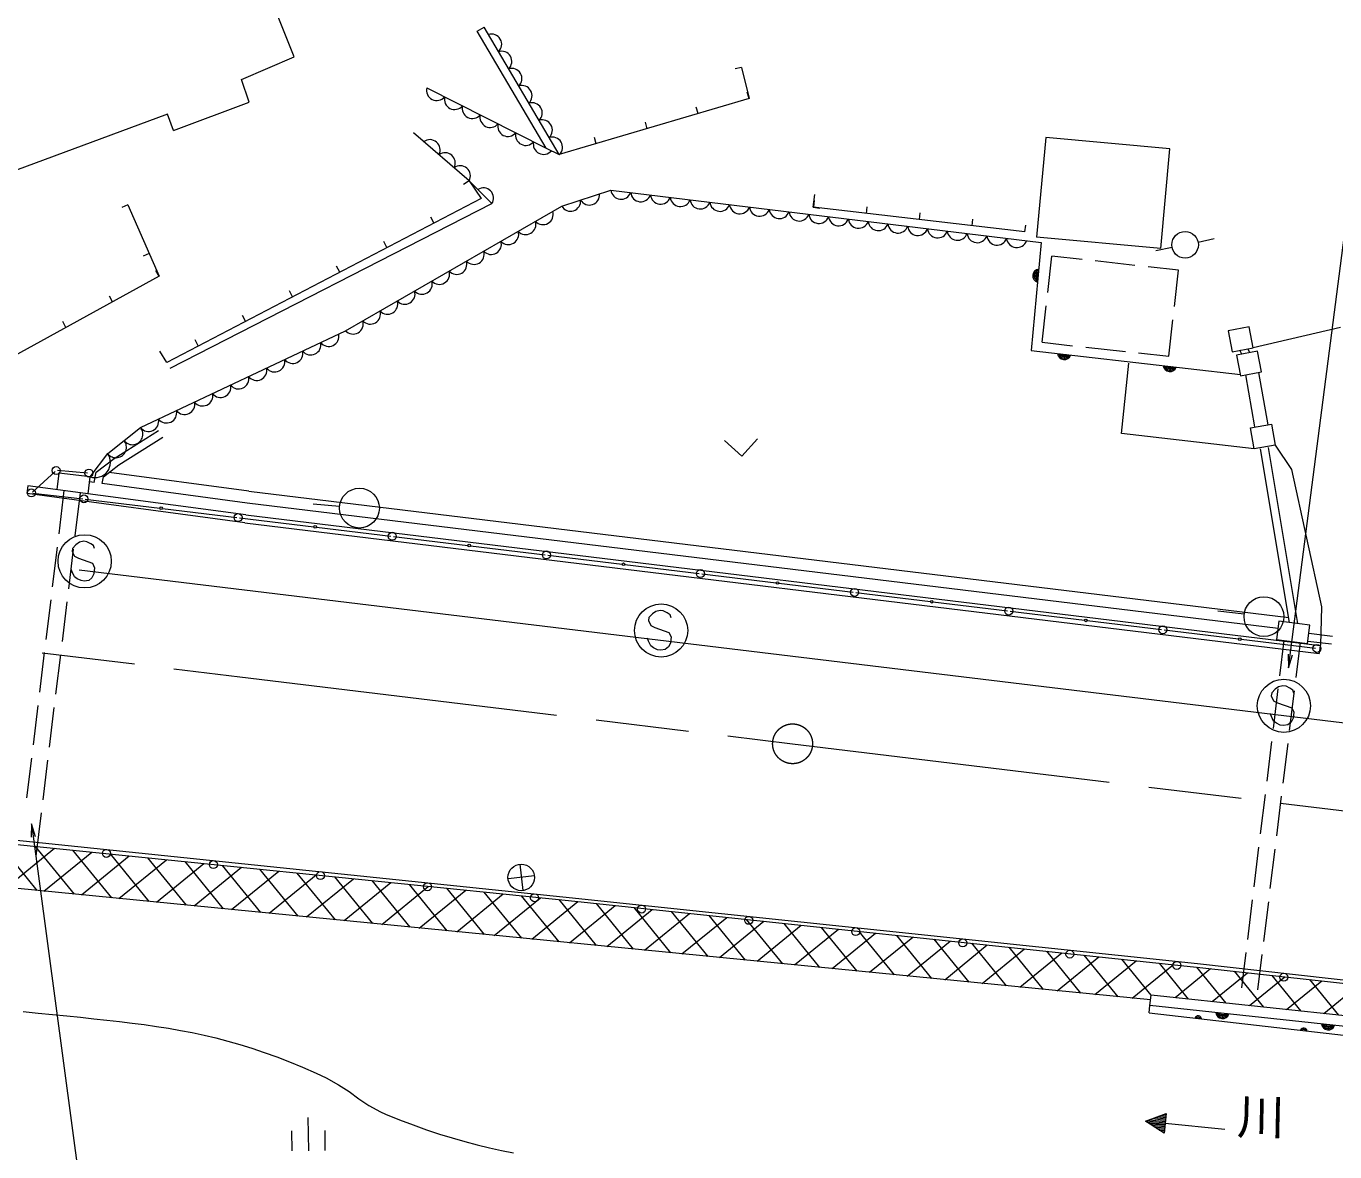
# Model space of a CAD drawing. Units: millimetres, scale not verified. Extents: x 40000 to 680000, y 20000 to 380000.
# Drawn here: x 436189 to 485435, y 277171 to 319531 of the extents above; entities that cross this region are included whole.
import ezdxf
from ezdxf.enums import TextEntityAlignment as Align

# ---------------------------------------------------------------- set-up
doc = ezdxf.new("R2010")
doc.units = ezdxf.units.MM
doc.header["$LTSCALE"] = 1000
doc.linetypes.add('CHAIN', pattern=[18.5, 12, -1.5, 3.5, -1.5])
for name, color, linetype, lineweight in [('M-BGD', 7, 'Continuous', 13), ('M-BMK', 2, 'CHAIN', 13), ('M-STR-HTXT', 7, 'Continuous', 13), ('M-STR-STRC', 7, 'Continuous', 13)]:
    doc.layers.add(name, color=color, linetype=linetype, lineweight=lineweight)
doc.styles.add('ＭＳ ゴシック', font='')
doc.styles.get('ＭＳ ゴシック').set_extended_font_data('MS Gothic')

# ---------------------------------------------------------------- blocks, each defined once
blk = doc.blocks.new('open_arrow')
at = {"color": 0, "linetype": 'Continuous', "lineweight": -2}
blk.add_lwpolyline([(7.5, 1.25), (0, 0), (7.5, -1.25)], dxfattribs=at)

msp = doc.modelspace()

# ---------------------------------------------------------------- hatches: boundary and pattern name
at = {"layer": 'M-BGD'}
h = msp.add_hatch(dxfattribs=at)
h.set_pattern_fill('USER', color=256, style=0, pattern_type=2)
h.set_pattern_definition([(39.1865, (429052, 288359), (-631.846, 775.094), []), (129.1865, (429052, 288359), (-775.094, -631.846), [])])
h.paths.add_polyline_path([(428671, 289467), (456602, 286624), (480464, 284098), (500351, 281903), (518663, 279845), (520464, 279392), (520090, 277857), (518233, 278308), (518288, 278818), (478522, 283071), (478502, 282887), (428390, 287813), (428504, 288202)])

# ---------------------------------------------------------------- linework, layer by layer
for p, q in [((446277, 318375), (445602, 320068)), ((453160, 319338), (453418, 319491)), ((455755, 314946), (453160, 319338)), ((456252, 314696), (453418, 319491)), ((444296, 317528), (446277, 318375)), ((463109, 317982), (462866, 317923)), ((463109, 317982), (463397, 316808)), ((444579, 316668), (444296, 317528)), ((451267, 317211), (455755, 314946)), ((441732, 315611), (444579, 316668)), ((463397, 316808), (456252, 314696)), ((463397, 316808), (463326, 317048)), ((441506, 316222), (434375, 313573)), ((441732, 315611), (441506, 316222)), ((461479, 316241), (461408, 316481)), ((459561, 315674), (459490, 315914)), ((452859, 313717), (450766, 315519)), ((457642, 315107), (457572, 315347)), ((474555, 315341), (474215, 311586)), ((479232, 314918), (474555, 315341)), ((455755, 314946), (456252, 314696)), ((478892, 311162), (479232, 314918)), ((452859, 313717), (452652, 313578)), ((453718, 312853), (452859, 313717)), ((452859, 313717), (453307, 313052)), ((456341, 312755), (458194, 313361)), ((458194, 313361), (474383, 311389)), ((440018, 312809), (439789, 312709)), ((440018, 312809), (441193, 310120)), ((453307, 313052), (441478, 306881)), ((441609, 306666), (453718, 312853)), ((448206, 308068), (456341, 312755)), ((465802, 312719), (465867, 313203)), ((465802, 312719), (466050, 312686)), ((473775, 311792), (465802, 312719)), ((465828, 312716), (465856, 312965)), ((467814, 312485), (467843, 312734)), ((451534, 312127), (451418, 312348)), ((469801, 312254), (469830, 312503)), ((471788, 312023), (471817, 312272)), ((473775, 311792), (473804, 312041)), ((449760, 311202), (449645, 311423)), ((474383, 311389), (474006, 307328)), ((478892, 311162), (474215, 311586)), ((480288, 311407), (480899, 311537)), ((440819, 310976), (440590, 310876)), ((474633, 309503), (474783, 310875)), ((475924, 310749), (474783, 310875)), ((479310, 311200), (478698, 311071)), ((441193, 310120), (441073, 310339)), ((447987, 310277), (447871, 310498)), ((477912, 310531), (476421, 310695)), ((479550, 310351), (478409, 310476)), ((479399, 308979), (479550, 310351)), ((441193, 310120), (433444, 305864)), ((439440, 309157), (439320, 309376)), ((446213, 309351), (446098, 309573)), ((474427, 307634), (474578, 309006)), ((437687, 308194), (437566, 308413)), ((444440, 308426), (444324, 308648)), ((479193, 307110), (479344, 308482)), ((440490, 304425), (448206, 308068)), ((485648, 308191), (482360, 307429)), ((442666, 307501), (442551, 307723)), ((474006, 307328), (481881, 306426)), ((474427, 307634), (475568, 307508)), ((476065, 307454), (477556, 307290)), ((481934, 307192), (481858, 307333)), ((482242, 307251), (482167, 307392)), ((441478, 306881), (441214, 307297)), ((477406, 304197), (477687, 306849)), ((478053, 307235), (479193, 307110)), ((482428, 304449), (482087, 306407)), ((482921, 304535), (482578, 306501)), ((482267, 304414), (483055, 304552)), ((482405, 303630), (482267, 304414)), ((483055, 304552), (483193, 303768)), ((439504, 303264), (441172, 304320)), ((439676, 303018), (441333, 304066)), ((462465, 303944), (463120, 303349)), ((463714, 304004), (463120, 303349)), ((482405, 303630), (477406, 304197)), ((483193, 303768), (482405, 303630)), ((483732, 297093), (482639, 303630)), ((484043, 297052), (482935, 303679)), ((483193, 303768), (483809, 302843)), ((438825, 302745), (439504, 303264)), ((439096, 302575), (439676, 303018)), ((437280, 302777), (436423, 302001)), ((437413, 302712), (437342, 302091)), ((438503, 302716), (437367, 302807)), ((438597, 302577), (437413, 302712)), ((438523, 301932), (438597, 302577)), ((438745, 302357), (438574, 302380)), ((438745, 302357), (438825, 302745)), ((439043, 302317), (439096, 302575)), ((444570, 302032), (439309, 302738)), ((483809, 302843), (484937, 297682)), ((436222, 301939), (436262, 302236)), ((444417, 300838), (436222, 301939)), ((444417, 300838), (436222, 301939)), ((444457, 301136), (436255, 302237)), ((436436, 301962), (438315, 301750)), ((437425, 300423), (437623, 302053)), ((438218, 301973), (438020, 300347)), ((444570, 302032), (483702, 297274)), ((438414, 301738), (441215, 301398)), ((447984, 301459), (446988, 301543)), ((441314, 301386), (444114, 301046)), ((444214, 301034), (447014, 300694)), ((444457, 301136), (484885, 296221)), ((444417, 300838), (484849, 295923)), ((444417, 300838), (484849, 295923)), ((447114, 300682), (449914, 300343)), ((437184, 298438), (437365, 299927)), ((450014, 300331), (452814, 299991)), ((452914, 299979), (455714, 299639)), ((437960, 299851), (437779, 298362)), ((455814, 299627), (458614, 299287)), ((463075, 296044), (438189, 299063)), ((458713, 299275), (461514, 298935)), ((461613, 298923), (464414, 298583)), ((464513, 298571), (467314, 298231)), ((436943, 296452), (437124, 297941)), ((467413, 298219), (470214, 297880)), ((437719, 297865), (437538, 296376)), ((470313, 297868), (473114, 297528)), ((473213, 297516), (476014, 297176)), ((482024, 297401), (481031, 297521)), ((484937, 297682), (484900, 296232)), ((476113, 297164), (478914, 296824)), ((483334, 297144), (483244, 296450)), ((484499, 296993), (483334, 297144)), ((484410, 296299), (484499, 296993)), ((479013, 296812), (481814, 296472)), ((485344, 296568), (484458, 296676)), ((494390, 292267), (463075, 296044)), ((481913, 296460), (484714, 296120)), ((483244, 296450), (484410, 296299)), ((483368, 295089), (483529, 296411)), ((484125, 296338), (483963, 295016)), ((485306, 296270), (484420, 296378)), ((484885, 296221), (484849, 295923)), ((436701, 294467), (436882, 295956)), ((437477, 295880), (437297, 294391)), ((483126, 293104), (483307, 294593)), ((483903, 294520), (483721, 293031)), ((436460, 292481), (436641, 293971)), ((437236, 293894), (437055, 292405)), ((482884, 291118), (483065, 292607)), ((483661, 292535), (483479, 291046)), ((436219, 290496), (436400, 291985)), ((436995, 291909), (436814, 290420)), ((482642, 289133), (482823, 290622)), ((483419, 290549), (483237, 289061)), ((428553, 289657), (456387, 286770)), ((436754, 289924), (436556, 288297)), ((428671, 289467), (456602, 286624)), ((482399, 287148), (482581, 288637)), ((483177, 288564), (482995, 287075)), ((478502, 282887), (428390, 287813)), ((454760, 287994), (454880, 287002)), ((455316, 287558), (454324, 287438)), ((456387, 286770), (480268, 284254)), ((456602, 286624), (480464, 284098)), ((482157, 285163), (482339, 286652)), ((482935, 286579), (482753, 285090)), ((481936, 283344), (482097, 284666)), ((480268, 284254), (500123, 282055)), ((482692, 284594), (482531, 283272)), ((480464, 284098), (500351, 281903)), ((478479, 282674), (478522, 283071)), ((518288, 278818), (478522, 283071)), ((436075, 282453), (436639, 282394)), ((436639, 282394), (437185, 282338)), ((437185, 282338), (437715, 282284)), ((437715, 282284), (438230, 282233)), ((438230, 282233), (438732, 282181)), ((478448, 282400), (478479, 282674)), ((478448, 282400), (518177, 277824)), ((518246, 278420), (478479, 282674)), ((438732, 282181), (439222, 282129)), ((439222, 282129), (439701, 282075)), ((439701, 282075), (440172, 282018)), ((440172, 282018), (440634, 281958)), ((440634, 281958), (441091, 281893)), ((441091, 281893), (441542, 281821)), ((441542, 281821), (441991, 281743)), ((441991, 281743), (442437, 281657)), ((442437, 281657), (442882, 281562)), ((442882, 281562), (443328, 281457)), ((443328, 281457), (443777, 281341)), ((443777, 281341), (444229, 281213)), ((444229, 281213), (444686, 281071)), ((444686, 281071), (445150, 280915)), ((445150, 280915), (445621, 280744)), ((445621, 280744), (446102, 280557)), ((446102, 280557), (446593, 280352)), ((446593, 280352), (447097, 280129)), ((447097, 280129), (447480, 279951)), ((447480, 279951), (447945, 279698)), ((447945, 279698), (448338, 279435)), ((448338, 279435), (448703, 279171)), ((448703, 279171), (449084, 278915)), ((449084, 278915), (449524, 278675)), ((446820, 277213), (446806, 278463)), ((449524, 278675), (449715, 278590)), ((449715, 278590), (450241, 278377)), ((450241, 278377), (450753, 278182)), ((478309, 278322), (479094, 278616)), ((479016, 277870), (478309, 278322)), ((478356, 278292), (479052, 278218)), ((478361, 278342), (479058, 278268)), ((478466, 278381), (479063, 278318)), ((478571, 278420), (479068, 278368)), ((478676, 278459), (479073, 278417)), ((478780, 278499), (479079, 278467)), ((478885, 278538), (479084, 278517)), ((478990, 278577), (479089, 278566)), ((479094, 278616), (479016, 277870)), ((481293, 278006), (479055, 278243)), ((446195, 277205), (446186, 277955)), ((447445, 277220), (447437, 277970)), ((450753, 278182), (451254, 278004)), ((451254, 278004), (451743, 277841)), ((451743, 277841), (452223, 277693)), ((478450, 278232), (479047, 278169)), ((478545, 278171), (479042, 278119)), ((478639, 278111), (479037, 278069)), ((478733, 278051), (479031, 278019)), ((478827, 277991), (479026, 277970)), ((478921, 277930), (479021, 277920)), ((452223, 277693), (452695, 277558)), ((452695, 277558), (453160, 277437)), ((453160, 277437), (453619, 277326)), ((453619, 277326), (454074, 277227)), ((454074, 277227), (454525, 277137))]:
    msp.add_line(p, q, dxfattribs=at)
for points in [[(482210, 308215), (481424, 308065), (481574, 307279), (482360, 307429)], [(482527, 307306), (481741, 307156), (481891, 306370), (482677, 306520)]]:
    msp.add_lwpolyline(points, close=True, dxfattribs=at)
for points in [[(438597, 302577), (439256, 303446), (440490, 304425)], [(483298, 296867), (444510, 301583), (439044, 302316)]]:
    msp.add_lwpolyline(points, dxfattribs=at)
for centre, radius in [((479799, 311304), 500), ((437317, 302811), 150), ((438552, 302712), 150), ((436386, 301968), 150), ((438364, 301744), 150), ((448731, 301395), 750), ((441264, 301392), 50), ((444164, 301040), 150), ((447064, 300688), 50), ((449964, 300337), 150), ((452864, 299985), 50), ((455764, 299633), 150), ((458664, 299281), 50), ((461564, 298929), 150), ((464464, 298577), 50), ((467364, 298225), 150), ((482768, 297312), 750), ((470264, 297874), 50), ((473164, 297522), 150), ((476064, 297170), 50), ((478963, 296818), 150), ((481863, 296466), 50), ((484763, 296114), 150), ((439207, 288401), 150), ((443236, 287983), 150), ((447264, 287565), 150), ((454820, 287498), 500), ((451293, 287147), 150), ((455322, 286730), 150), ((459350, 286307), 150), ((463378, 285882), 150), ((467406, 285458), 150), ((471435, 285034), 150), ((475463, 284609), 150), ((479491, 284185), 150), ((483516, 283743), 150)]:
    msp.add_circle(centre, radius, dxfattribs=at)
for centre, radius, start, end in [((453699, 318850), 384, 313.2617, 107.9009), ((454080, 318204), 384, 313.2617, 107.9009), ((454462, 317559), 384, 313.2617, 107.9009), ((451639, 317118), 384, 165.9016, 320.5409), ((454843, 316913), 384, 313.2617, 107.9009), ((452309, 316780), 384, 165.9016, 320.5409), ((452979, 316442), 384, 165.9016, 320.5409), ((453648, 316104), 384, 165.9016, 320.5409), ((455225, 316267), 384, 313.2617, 107.9009), ((454318, 315766), 384, 165.9016, 320.5409), ((455607, 315621), 384, 313.2617, 107.9009), ((451383, 314877), 384, 331.9629, 126.6021), ((454988, 315428), 384, 165.9016, 320.5409), ((455657, 315090), 384, 165.9016, 320.5409), ((455988, 314976), 384, 313.2617, 107.9009), ((451952, 314387), 384, 331.9629, 126.6021), ((452520, 313898), 384, 331.9629, 126.6021), ((453394, 313060), 384, 327.4971, 122.1363), ((457385, 313185), 384, 210.7884, 5.4277), ((458576, 313399), 384, 185.736, 340.3753), ((459321, 313308), 384, 185.736, 340.3753), ((456672, 312952), 384, 210.7884, 5.4277), ((460066, 313218), 384, 185.736, 340.3753), ((460810, 313127), 384, 185.736, 340.3753), ((461555, 313036), 384, 185.736, 340.3753), ((462299, 312946), 384, 185.736, 340.3753), ((463044, 312855), 384, 185.736, 340.3753), ((463789, 312764), 384, 185.736, 340.3753), ((455638, 312447), 384, 222.6289, 17.2682), ((464533, 312674), 384, 185.736, 340.3753), ((465278, 312583), 384, 185.736, 340.3753), ((466022, 312492), 384, 185.736, 340.3753), ((466767, 312402), 384, 185.736, 340.3753), ((467511, 312311), 384, 185.736, 340.3753), ((454339, 311698), 384, 222.6289, 17.2682), ((454988, 312073), 384, 222.6289, 17.2682), ((468256, 312220), 384, 185.736, 340.3753), ((469001, 312129), 384, 185.736, 340.3753), ((469745, 312039), 384, 185.736, 340.3753), ((470490, 311948), 384, 185.736, 340.3753), ((471234, 311857), 384, 185.736, 340.3753), ((453689, 311324), 384, 222.6289, 17.2682), ((471979, 311767), 384, 185.736, 340.3753), ((472724, 311676), 384, 185.736, 340.3753), ((473468, 311585), 384, 185.736, 340.3753), ((453039, 310949), 384, 222.6289, 17.2682), ((451739, 310200), 384, 222.6289, 17.2682), ((452389, 310575), 384, 222.6289, 17.2682), ((474324, 310139), 256, 97.3716, 252.0108), ((474326, 310139), 208, 100.9514, 248.431), ((474330, 310138), 162, 107.3111, 242.0713), ((451089, 309826), 384, 222.6289, 17.2682), ((474342, 310137), 125, 121.5611, 227.8213), ((450439, 309452), 384, 222.6289, 17.2682), ((449139, 308703), 384, 222.6289, 17.2682), ((449789, 309077), 384, 222.6289, 17.2682), ((448489, 308328), 384, 222.6289, 17.2682), ((447576, 307864), 384, 217.9506, 12.5899), ((446220, 307223), 384, 217.9506, 12.5899), ((446898, 307543), 384, 217.9506, 12.5899), ((445541, 306903), 384, 217.9506, 12.5899), ((475254, 307242), 256, 186.1478, 340.787), ((475255, 307244), 208, 189.7276, 337.2072), ((475255, 307248), 162, 196.0873, 330.8475), ((475257, 307260), 125, 210.3373, 316.5975), ((444185, 306263), 384, 217.9506, 12.5899), ((444863, 306583), 384, 217.9506, 12.5899), ((479229, 306786), 256, 186.1478, 340.787), ((479229, 306788), 208, 189.7276, 337.2072), ((479230, 306793), 162, 196.0873, 330.8475), ((479231, 306805), 125, 210.3373, 316.5975), ((443506, 305942), 384, 217.9506, 12.5899), ((442150, 305302), 384, 217.9506, 12.5899), ((442828, 305622), 384, 217.9506, 12.5899), ((441471, 304982), 384, 217.9506, 12.5899), ((440185, 304176), 394, 217.5506, 39.3092), ((440793, 304662), 384, 217.9506, 12.5899), ((439568, 303686), 394, 217.5506, 39.3092), ((438789, 303115), 572, 250.2755, 35.3501), ((480295, 282159), 128, 6.1099, 160.7491), ((480294, 282156), 81.3, 16.0494, 150.8097), ((481208, 282438), 256, 186.5756, 341.2148), ((481209, 282440), 208, 190.1554, 337.635), ((481209, 282444), 162, 196.5151, 331.2753), ((481210, 282457), 125, 210.7651, 317.0253), ((484269, 281702), 128, 6.1099, 160.7491), ((484268, 281698), 81.3, 16.0494, 150.8097), ((485186, 282013), 256, 186.5756, 341.2148), ((485186, 282015), 208, 190.1554, 337.635), ((485187, 282019), 162, 196.5151, 331.2753), ((485188, 282031), 125, 210.7651, 317.0253)]:
    msp.add_arc(centre, radius, start, end, dxfattribs=at)
at = {"layer": 'M-BMK'}
for p, q in [((423385, 297582), (444232, 295051)), ((444232, 295051), (465030, 292526)), ((465030, 292526), (494558, 288942))]:
    msp.add_line(p, q, dxfattribs=at)
msp.add_circle((465030, 292526), 750, dxfattribs=at)
at = {"layer": 'M-STR-HTXT'}
for points in [[(483695, 295389), (487000, 321000), (510400, 321000)], [(436390, 289513), (440000, 262500), (463400, 262500)]]:
    msp.add_lwpolyline(points, dxfattribs=at)
at = {"layer": 'M-STR-STRC'}
for p, q in [((438060, 300018), (437932, 299879)), ((438191, 300111), (438060, 300018)), ((438357, 300145), (438191, 300111)), ((438473, 300128), (438357, 300145)), ((438617, 300056), (438473, 300128)), ((438727, 299982), (438617, 300056)), ((438761, 299870), (438727, 299982)), ((437932, 299879), (437916, 299765)), ((437916, 299765), (438002, 299583)), ((438002, 299583), (438153, 299510)), ((438153, 299510), (438685, 299322)), ((437919, 298991), (437880, 299101)), ((438003, 298813), (437919, 298991)), ((438685, 299322), (438766, 299150)), ((438766, 299150), (438736, 298922)), ((438107, 298740), (438003, 298813)), ((438253, 298665), (438107, 298740)), ((438373, 298648), (438253, 298665)), ((438541, 298677), (438373, 298648)), ((438665, 298773), (438541, 298677)), ((438736, 298922), (438665, 298773)), ((459884, 297508), (459753, 297415)), ((460050, 297542), (459884, 297508)), ((460166, 297526), (460050, 297542)), ((460311, 297453), (460166, 297526)), ((460421, 297379), (460311, 297453)), ((459625, 297276), (459609, 297163)), ((459609, 297163), (459695, 296980)), ((459753, 297415), (459625, 297276)), ((459695, 296980), (459846, 296907)), ((460455, 297267), (460421, 297379)), ((459612, 296388), (459573, 296498)), ((459846, 296907), (460379, 296719)), ((460379, 296719), (460459, 296547)), ((460459, 296547), (460430, 296319)), ((459697, 296210), (459612, 296388)), ((459800, 296137), (459697, 296210)), ((459946, 296062), (459800, 296137)), ((460067, 296045), (459946, 296062)), ((460234, 296074), (460067, 296045)), ((460359, 296170), (460234, 296074)), ((460430, 296319), (460359, 296170)), ((483188, 294581), (483060, 294442)), ((483319, 294674), (483188, 294581)), ((483485, 294708), (483319, 294674)), ((483601, 294691), (483485, 294708)), ((483745, 294619), (483601, 294691)), ((483855, 294545), (483745, 294619)), ((483890, 294433), (483855, 294545)), ((483060, 294442), (483044, 294328)), ((483044, 294328), (483130, 294146)), ((483130, 294146), (483281, 294073)), ((483281, 294073), (483813, 293885)), ((483047, 293554), (483008, 293664)), ((483132, 293376), (483047, 293554)), ((483813, 293885), (483894, 293713)), ((483894, 293713), (483864, 293485)), ((483235, 293303), (483132, 293376)), ((483381, 293228), (483235, 293303)), ((483501, 293211), (483381, 293228)), ((483669, 293240), (483501, 293211)), ((483794, 293336), (483669, 293240)), ((483864, 293485), (483794, 293336))]:
    msp.add_line(p, q, dxfattribs=at)
for centre in [(438390, 299393), (460083, 296790), (483518, 293956)]:
    msp.add_circle(centre, 1000, dxfattribs=at)

# ---------------------------------------------------------------- block references
at = {"layer": 'M-STR-HTXT', "xscale": 66.7, "yscale": 66.7}
for p, rotation in [((483695, 295389), 82.6), ((436390, 289513), 277.6)]:
    msp.add_blockref('open_arrow', p, dxfattribs=dict(at, rotation=rotation))

# ---------------------------------------------------------------- texts
at = {"layer": 'M-BGD', "style": 'ＭＳ ゴシック'}
msp.add_text('川', height=1320, rotation=358.811, dxfattribs=at).set_placement((481767, 279168), align=Align.TOP_LEFT)

doc.saveas('drawing.dxf')
